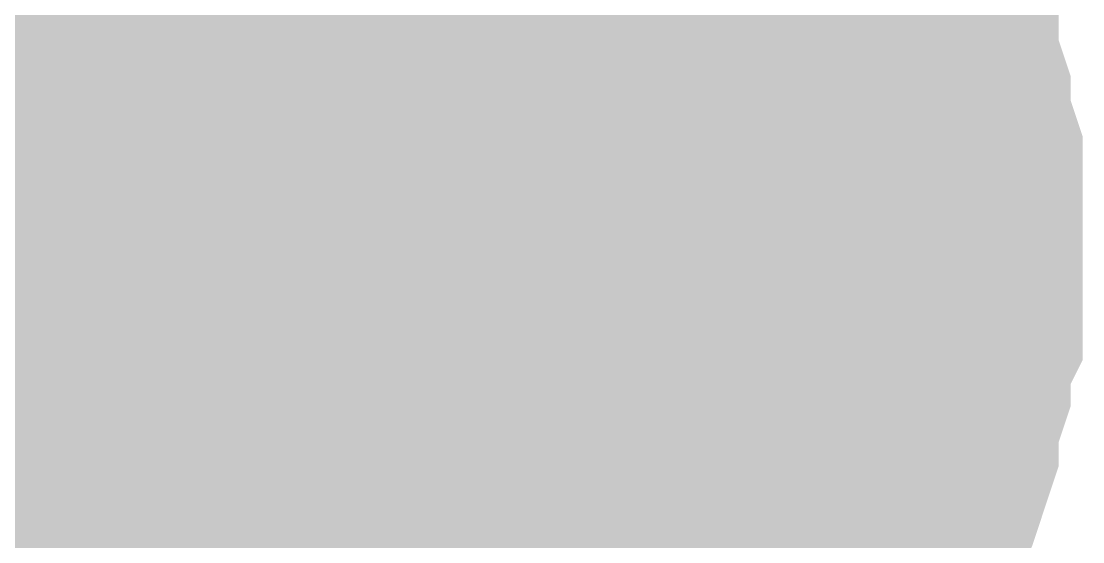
# Model space of a CAD drawing. Header units: inches. Extents: x 0 to 15, y 0 to 9.5.
# Drawn here: x 9.69307 to 9.72521, y 7.99055 to 8.00631 of the extents above; entities that cross this region are included whole.
import ezdxf

# ---------------------------------------------------------------- set-up
doc = ezdxf.new("R2010")
doc.units = ezdxf.units.IN
doc.header["$MEASUREMENT"] = 0
doc.layers.add('Sheet', color=255, linetype='Continuous')

msp = doc.modelspace()

# ---------------------------------------------------------------- linework, layer by layer
at = {"layer": 'Sheet'}
for points in [[(9.699491, 8.399892, 0.0118, 0.0118, 0), (9.699491, 7.999652, 0.0118, 0.0118, 0)], [(9.714908, 8.012504, 0.0118, 0.0118, 0), (9.715275, 8.011769, 0.0118, 0.0118, 0), (9.716009, 8.011035, 0.0118, 0.0118, 0), (9.716376, 8.010301, 0.0118, 0.0118, 0), (9.71711, 8.009199, 0.0118, 0.0118, 0), (9.717477, 8.008465, 0.0118, 0.0118, 0), (9.717845, 8.00773, 0.0118, 0.0118, 0), (9.718212, 8.006629, 0.0118, 0.0118, 0), (9.718579, 8.005894, 0.0118, 0.0118, 0), (9.718579, 8.004793, 0.0118, 0.0118, 0), (9.718946, 8.003691, 0.0118, 0.0118, 0), (9.718946, 8.002957, 0.0118, 0.0118, 0), (9.719313, 8.001855, 0.0118, 0.0118, 0), (9.719313, 8.000754, 0.0118, 0.0118, 0), (9.719313, 7.999652, 0.0118, 0.0118, 0)], [(9.714908, 8.012504, 0.0118, 0.0118, 0), (9.715275, 8.011769, 0.0118, 0.0118, 0), (9.716009, 8.011035, 0.0118, 0.0118, 0), (9.716376, 8.010301, 0.0118, 0.0118, 0), (9.71711, 8.009199, 0.0118, 0.0118, 0), (9.717477, 8.008465, 0.0118, 0.0118, 0), (9.717845, 8.00773, 0.0118, 0.0118, 0), (9.718212, 8.006629, 0.0118, 0.0118, 0), (9.718579, 8.005894, 0.0118, 0.0118, 0), (9.718579, 8.004793, 0.0118, 0.0118, 0), (9.718946, 8.003691, 0.0118, 0.0118, 0), (9.718946, 8.002957, 0.0118, 0.0118, 0), (9.719313, 8.001855, 0.0118, 0.0118, 0), (9.719313, 8.000754, 0.0118, 0.0118, 0), (9.719313, 7.999652, 0.0118, 0.0118, 0)], [(9.714908, 8.012504, 0.0118, 0.0118, 0), (9.715275, 8.011769, 0.0118, 0.0118, 0), (9.716009, 8.011035, 0.0118, 0.0118, 0), (9.716376, 8.010301, 0.0118, 0.0118, 0), (9.71711, 8.009199, 0.0118, 0.0118, 0), (9.717477, 8.008465, 0.0118, 0.0118, 0), (9.717845, 8.00773, 0.0118, 0.0118, 0), (9.718212, 8.006629, 0.0118, 0.0118, 0), (9.718579, 8.005894, 0.0118, 0.0118, 0), (9.718579, 8.004793, 0.0118, 0.0118, 0), (9.718946, 8.003691, 0.0118, 0.0118, 0), (9.718946, 8.002957, 0.0118, 0.0118, 0), (9.719313, 8.001855, 0.0118, 0.0118, 0), (9.719313, 8.000754, 0.0118, 0.0118, 0), (9.719313, 7.999652, 0.0118, 0.0118, 0)], [(9.714908, 8.012504, 0.0118, 0.0118, 0), (9.715275, 8.011769, 0.0118, 0.0118, 0), (9.716009, 8.011035, 0.0118, 0.0118, 0), (9.716376, 8.010301, 0.0118, 0.0118, 0), (9.71711, 8.009199, 0.0118, 0.0118, 0), (9.717477, 8.008465, 0.0118, 0.0118, 0), (9.717845, 8.00773, 0.0118, 0.0118, 0), (9.718212, 8.006629, 0.0118, 0.0118, 0), (9.718579, 8.005894, 0.0118, 0.0118, 0), (9.718579, 8.004793, 0.0118, 0.0118, 0), (9.718946, 8.003691, 0.0118, 0.0118, 0), (9.718946, 8.002957, 0.0118, 0.0118, 0), (9.719313, 8.001855, 0.0118, 0.0118, 0), (9.719313, 8.000754, 0.0118, 0.0118, 0), (9.719313, 7.999652, 0.0118, 0.0118, 0)], [(9.714908, 8.012504, 0.0118, 0.0118, 0), (9.715275, 8.011769, 0.0118, 0.0118, 0), (9.716009, 8.011035, 0.0118, 0.0118, 0), (9.716376, 8.010301, 0.0118, 0.0118, 0), (9.71711, 8.009199, 0.0118, 0.0118, 0), (9.717477, 8.008465, 0.0118, 0.0118, 0), (9.717845, 8.00773, 0.0118, 0.0118, 0), (9.718212, 8.006629, 0.0118, 0.0118, 0), (9.718579, 8.005894, 0.0118, 0.0118, 0), (9.718579, 8.004793, 0.0118, 0.0118, 0), (9.718946, 8.003691, 0.0118, 0.0118, 0), (9.718946, 8.002957, 0.0118, 0.0118, 0), (9.719313, 8.001855, 0.0118, 0.0118, 0), (9.719313, 8.000754, 0.0118, 0.0118, 0), (9.719313, 7.999652, 0.0118, 0.0118, 0)], [(9.714908, 8.012504, 0.0118, 0.0118, 0), (9.715275, 8.011769, 0.0118, 0.0118, 0), (9.716009, 8.011035, 0.0118, 0.0118, 0), (9.716376, 8.010301, 0.0118, 0.0118, 0), (9.71711, 8.009199, 0.0118, 0.0118, 0), (9.717477, 8.008465, 0.0118, 0.0118, 0), (9.717845, 8.00773, 0.0118, 0.0118, 0), (9.718212, 8.006629, 0.0118, 0.0118, 0), (9.718579, 8.005894, 0.0118, 0.0118, 0), (9.718579, 8.004793, 0.0118, 0.0118, 0), (9.718946, 8.003691, 0.0118, 0.0118, 0), (9.718946, 8.002957, 0.0118, 0.0118, 0), (9.719313, 8.001855, 0.0118, 0.0118, 0), (9.719313, 8.000754, 0.0118, 0.0118, 0), (9.719313, 7.999652, 0.0118, 0.0118, 0)], [(9.714908, 8.012504, 0.0118, 0.0118, 0), (9.715275, 8.011769, 0.0118, 0.0118, 0), (9.716009, 8.011035, 0.0118, 0.0118, 0), (9.716376, 8.010301, 0.0118, 0.0118, 0), (9.71711, 8.009199, 0.0118, 0.0118, 0), (9.717477, 8.008465, 0.0118, 0.0118, 0), (9.717845, 8.00773, 0.0118, 0.0118, 0), (9.718212, 8.006629, 0.0118, 0.0118, 0), (9.718579, 8.005894, 0.0118, 0.0118, 0), (9.718579, 8.004793, 0.0118, 0.0118, 0), (9.718946, 8.003691, 0.0118, 0.0118, 0), (9.718946, 8.002957, 0.0118, 0.0118, 0), (9.719313, 8.001855, 0.0118, 0.0118, 0), (9.719313, 8.000754, 0.0118, 0.0118, 0), (9.719313, 7.999652, 0.0118, 0.0118, 0)], [(9.714908, 8.012504, 0.0118, 0.0118, 0), (9.715275, 8.011769, 0.0118, 0.0118, 0), (9.716009, 8.011035, 0.0118, 0.0118, 0), (9.716376, 8.010301, 0.0118, 0.0118, 0), (9.71711, 8.009199, 0.0118, 0.0118, 0), (9.717477, 8.008465, 0.0118, 0.0118, 0), (9.717845, 8.00773, 0.0118, 0.0118, 0), (9.718212, 8.006629, 0.0118, 0.0118, 0), (9.718579, 8.005894, 0.0118, 0.0118, 0), (9.718579, 8.004793, 0.0118, 0.0118, 0), (9.718946, 8.003691, 0.0118, 0.0118, 0), (9.718946, 8.002957, 0.0118, 0.0118, 0), (9.719313, 8.001855, 0.0118, 0.0118, 0), (9.719313, 8.000754, 0.0118, 0.0118, 0), (9.719313, 7.999652, 0.0118, 0.0118, 0)], [(9.717477, 8.008465, 0.0039, 0.0039, 0), (9.717845, 8.00773, 0.0039, 0.0039, 0), (9.718212, 8.006629, 0.0039, 0.0039, 0), (9.718579, 8.005894, 0.0039, 0.0039, 0), (9.718579, 8.004793, 0.0039, 0.0039, 0), (9.718946, 8.003691, 0.0039, 0.0039, 0), (9.718946, 8.002957, 0.0039, 0.0039, 0), (9.719313, 8.001855, 0.0039, 0.0039, 0), (9.719313, 8.000754, 0.0039, 0.0039, 0), (9.719313, 7.999652, 0.0039, 0.0039, 0)], [(9.717477, 8.008465, 0.0039, 0.0039, 0), (9.717845, 8.00773, 0.0039, 0.0039, 0), (9.718212, 8.006629, 0.0039, 0.0039, 0), (9.718579, 8.005894, 0.0039, 0.0039, 0), (9.718579, 8.004793, 0.0039, 0.0039, 0), (9.718946, 8.003691, 0.0039, 0.0039, 0), (9.718946, 8.002957, 0.0039, 0.0039, 0), (9.719313, 8.001855, 0.0039, 0.0039, 0), (9.719313, 8.000754, 0.0039, 0.0039, 0), (9.719313, 7.999652, 0.0039, 0.0039, 0)], [(9.717477, 8.008465, 0.0039, 0.0039, 0), (9.717845, 8.00773, 0.0039, 0.0039, 0), (9.718212, 8.006629, 0.0039, 0.0039, 0), (9.718579, 8.005894, 0.0039, 0.0039, 0), (9.718579, 8.004793, 0.0039, 0.0039, 0), (9.718946, 8.003691, 0.0039, 0.0039, 0), (9.718946, 8.002957, 0.0039, 0.0039, 0), (9.719313, 8.001855, 0.0039, 0.0039, 0), (9.719313, 8.000754, 0.0039, 0.0039, 0), (9.719313, 7.999652, 0.0039, 0.0039, 0)], [(9.717477, 8.008465, 0.0039, 0.0039, 0), (9.717845, 8.00773, 0.0039, 0.0039, 0), (9.718212, 8.006629, 0.0039, 0.0039, 0), (9.718579, 8.005894, 0.0039, 0.0039, 0), (9.718579, 8.004793, 0.0039, 0.0039, 0), (9.718946, 8.003691, 0.0039, 0.0039, 0), (9.718946, 8.002957, 0.0039, 0.0039, 0), (9.719313, 8.001855, 0.0039, 0.0039, 0), (9.719313, 8.000754, 0.0039, 0.0039, 0), (9.719313, 7.999652, 0.0039, 0.0039, 0)], [(9.717477, 8.008465, 0.0039, 0.0039, 0), (9.717845, 8.00773, 0.0039, 0.0039, 0), (9.718212, 8.006629, 0.0039, 0.0039, 0), (9.718579, 8.005894, 0.0039, 0.0039, 0), (9.718579, 8.004793, 0.0039, 0.0039, 0), (9.718946, 8.003691, 0.0039, 0.0039, 0), (9.718946, 8.002957, 0.0039, 0.0039, 0), (9.719313, 8.001855, 0.0039, 0.0039, 0), (9.719313, 8.000754, 0.0039, 0.0039, 0), (9.719313, 7.999652, 0.0039, 0.0039, 0)], [(9.717477, 8.008465, 0.0039, 0.0039, 0), (9.717845, 8.00773, 0.0039, 0.0039, 0), (9.718212, 8.006629, 0.0039, 0.0039, 0), (9.718579, 8.005894, 0.0039, 0.0039, 0), (9.718579, 8.004793, 0.0039, 0.0039, 0), (9.718946, 8.003691, 0.0039, 0.0039, 0), (9.718946, 8.002957, 0.0039, 0.0039, 0), (9.719313, 8.001855, 0.0039, 0.0039, 0), (9.719313, 8.000754, 0.0039, 0.0039, 0), (9.719313, 7.999652, 0.0039, 0.0039, 0)], [(9.717477, 8.008465, 0.0039, 0.0039, 0), (9.717845, 8.00773, 0.0039, 0.0039, 0), (9.718212, 8.006629, 0.0039, 0.0039, 0), (9.718579, 8.005894, 0.0039, 0.0039, 0), (9.718579, 8.004793, 0.0039, 0.0039, 0), (9.718946, 8.003691, 0.0039, 0.0039, 0), (9.718946, 8.002957, 0.0039, 0.0039, 0), (9.719313, 8.001855, 0.0039, 0.0039, 0), (9.719313, 8.000754, 0.0039, 0.0039, 0), (9.719313, 7.999652, 0.0039, 0.0039, 0)], [(9.717477, 8.008465, 0.0039, 0.0039, 0), (9.717845, 8.00773, 0.0039, 0.0039, 0), (9.718212, 8.006629, 0.0039, 0.0039, 0), (9.718579, 8.005894, 0.0039, 0.0039, 0), (9.718579, 8.004793, 0.0039, 0.0039, 0), (9.718946, 8.003691, 0.0039, 0.0039, 0), (9.718946, 8.002957, 0.0039, 0.0039, 0), (9.719313, 8.001855, 0.0039, 0.0039, 0), (9.719313, 8.000754, 0.0039, 0.0039, 0), (9.719313, 7.999652, 0.0039, 0.0039, 0)], [(9.699491, 7.899776, 0.0118, 0.0118, 0), (9.699491, 7.999652, 0.0118, 0.0118, 0)], [(9.699491, 7.899776, 0.0118, 0.0118, 0), (9.699491, 7.999652, 0.0118, 0.0118, 0)], [(9.719313, 7.999652, 0.0118, 0.0118, 0), (9.719313, 7.998551, 0.0118, 0.0118, 0), (9.719313, 7.997449, 0.0118, 0.0118, 0), (9.718946, 7.996715, 0.0118, 0.0118, 0), (9.718946, 7.995613, 0.0118, 0.0118, 0), (9.718579, 7.994511, 0.0118, 0.0118, 0), (9.718579, 7.993777, 0.0118, 0.0118, 0), (9.718212, 7.992675, 0.0118, 0.0118, 0), (9.717845, 7.991941, 0.0118, 0.0118, 0), (9.717477, 7.991207, 0.0118, 0.0118, 0), (9.71711, 7.990105, 0.0118, 0.0118, 0), (9.716376, 7.989371, 0.0118, 0.0118, 0), (9.716009, 7.988636, 0.0118, 0.0118, 0), (9.715275, 7.987902, 0.0118, 0.0118, 0), (9.714908, 7.987168, 0.0118, 0.0118, 0), (9.714174, 7.986433, 0.0118, 0.0118, 0), (9.71344, 7.985699, 0.0118, 0.0118, 0), (9.712706, 7.984964, 0.0118, 0.0118, 0), (9.711971, 7.98423, 0.0118, 0.0118, 0)], [(9.719313, 7.999652, 0.0118, 0.0118, 0), (9.719313, 7.998551, 0.0118, 0.0118, 0), (9.719313, 7.997449, 0.0118, 0.0118, 0), (9.718946, 7.996715, 0.0118, 0.0118, 0), (9.718946, 7.995613, 0.0118, 0.0118, 0), (9.718579, 7.994511, 0.0118, 0.0118, 0), (9.718579, 7.993777, 0.0118, 0.0118, 0), (9.718212, 7.992675, 0.0118, 0.0118, 0), (9.717845, 7.991941, 0.0118, 0.0118, 0), (9.717477, 7.991207, 0.0118, 0.0118, 0), (9.71711, 7.990105, 0.0118, 0.0118, 0), (9.716376, 7.989371, 0.0118, 0.0118, 0), (9.716009, 7.988636, 0.0118, 0.0118, 0), (9.715275, 7.987902, 0.0118, 0.0118, 0), (9.714908, 7.987168, 0.0118, 0.0118, 0), (9.714174, 7.986433, 0.0118, 0.0118, 0), (9.71344, 7.985699, 0.0118, 0.0118, 0), (9.712706, 7.984964, 0.0118, 0.0118, 0), (9.711971, 7.98423, 0.0118, 0.0118, 0)], [(9.719313, 7.999652, 0.0118, 0.0118, 0), (9.719313, 7.998551, 0.0118, 0.0118, 0), (9.719313, 7.997449, 0.0118, 0.0118, 0), (9.718946, 7.996715, 0.0118, 0.0118, 0), (9.718946, 7.995613, 0.0118, 0.0118, 0), (9.718579, 7.994511, 0.0118, 0.0118, 0), (9.718579, 7.993777, 0.0118, 0.0118, 0), (9.718212, 7.992675, 0.0118, 0.0118, 0), (9.717845, 7.991941, 0.0118, 0.0118, 0), (9.717477, 7.991207, 0.0118, 0.0118, 0), (9.71711, 7.990105, 0.0118, 0.0118, 0), (9.716376, 7.989371, 0.0118, 0.0118, 0), (9.716009, 7.988636, 0.0118, 0.0118, 0), (9.715275, 7.987902, 0.0118, 0.0118, 0), (9.714908, 7.987168, 0.0118, 0.0118, 0), (9.714174, 7.986433, 0.0118, 0.0118, 0), (9.71344, 7.985699, 0.0118, 0.0118, 0), (9.712706, 7.984964, 0.0118, 0.0118, 0), (9.711971, 7.98423, 0.0118, 0.0118, 0)], [(9.719313, 7.999652, 0.0118, 0.0118, 0), (9.719313, 7.998551, 0.0118, 0.0118, 0), (9.719313, 7.997449, 0.0118, 0.0118, 0), (9.718946, 7.996715, 0.0118, 0.0118, 0), (9.718946, 7.995613, 0.0118, 0.0118, 0), (9.718579, 7.994511, 0.0118, 0.0118, 0), (9.718579, 7.993777, 0.0118, 0.0118, 0), (9.718212, 7.992675, 0.0118, 0.0118, 0), (9.717845, 7.991941, 0.0118, 0.0118, 0), (9.717477, 7.991207, 0.0118, 0.0118, 0), (9.71711, 7.990105, 0.0118, 0.0118, 0), (9.716376, 7.989371, 0.0118, 0.0118, 0), (9.716009, 7.988636, 0.0118, 0.0118, 0), (9.715275, 7.987902, 0.0118, 0.0118, 0), (9.714908, 7.987168, 0.0118, 0.0118, 0), (9.714174, 7.986433, 0.0118, 0.0118, 0), (9.71344, 7.985699, 0.0118, 0.0118, 0), (9.712706, 7.984964, 0.0118, 0.0118, 0), (9.711971, 7.98423, 0.0118, 0.0118, 0)], [(9.719313, 7.999652, 0.0118, 0.0118, 0), (9.719313, 7.998551, 0.0118, 0.0118, 0), (9.719313, 7.997449, 0.0118, 0.0118, 0), (9.718946, 7.996715, 0.0118, 0.0118, 0), (9.718946, 7.995613, 0.0118, 0.0118, 0), (9.718579, 7.994511, 0.0118, 0.0118, 0), (9.718579, 7.993777, 0.0118, 0.0118, 0), (9.718212, 7.992675, 0.0118, 0.0118, 0), (9.717845, 7.991941, 0.0118, 0.0118, 0), (9.717477, 7.991207, 0.0118, 0.0118, 0), (9.71711, 7.990105, 0.0118, 0.0118, 0), (9.716376, 7.989371, 0.0118, 0.0118, 0), (9.716009, 7.988636, 0.0118, 0.0118, 0), (9.715275, 7.987902, 0.0118, 0.0118, 0), (9.714908, 7.987168, 0.0118, 0.0118, 0), (9.714174, 7.986433, 0.0118, 0.0118, 0), (9.71344, 7.985699, 0.0118, 0.0118, 0), (9.712706, 7.984964, 0.0118, 0.0118, 0), (9.711971, 7.98423, 0.0118, 0.0118, 0)], [(9.719313, 7.999652, 0.0118, 0.0118, 0), (9.719313, 7.998551, 0.0118, 0.0118, 0), (9.719313, 7.997449, 0.0118, 0.0118, 0), (9.718946, 7.996715, 0.0118, 0.0118, 0), (9.718946, 7.995613, 0.0118, 0.0118, 0), (9.718579, 7.994511, 0.0118, 0.0118, 0), (9.718579, 7.993777, 0.0118, 0.0118, 0), (9.718212, 7.992675, 0.0118, 0.0118, 0), (9.717845, 7.991941, 0.0118, 0.0118, 0), (9.717477, 7.991207, 0.0118, 0.0118, 0), (9.71711, 7.990105, 0.0118, 0.0118, 0), (9.716376, 7.989371, 0.0118, 0.0118, 0), (9.716009, 7.988636, 0.0118, 0.0118, 0), (9.715275, 7.987902, 0.0118, 0.0118, 0), (9.714908, 7.987168, 0.0118, 0.0118, 0), (9.714174, 7.986433, 0.0118, 0.0118, 0), (9.71344, 7.985699, 0.0118, 0.0118, 0), (9.712706, 7.984964, 0.0118, 0.0118, 0), (9.711971, 7.98423, 0.0118, 0.0118, 0)], [(9.719313, 7.999652, 0.0118, 0.0118, 0), (9.719313, 7.998551, 0.0118, 0.0118, 0), (9.719313, 7.997449, 0.0118, 0.0118, 0), (9.718946, 7.996715, 0.0118, 0.0118, 0), (9.718946, 7.995613, 0.0118, 0.0118, 0), (9.718579, 7.994511, 0.0118, 0.0118, 0), (9.718579, 7.993777, 0.0118, 0.0118, 0), (9.718212, 7.992675, 0.0118, 0.0118, 0), (9.717845, 7.991941, 0.0118, 0.0118, 0), (9.717477, 7.991207, 0.0118, 0.0118, 0), (9.71711, 7.990105, 0.0118, 0.0118, 0), (9.716376, 7.989371, 0.0118, 0.0118, 0), (9.716009, 7.988636, 0.0118, 0.0118, 0), (9.715275, 7.987902, 0.0118, 0.0118, 0), (9.714908, 7.987168, 0.0118, 0.0118, 0), (9.714174, 7.986433, 0.0118, 0.0118, 0), (9.71344, 7.985699, 0.0118, 0.0118, 0), (9.712706, 7.984964, 0.0118, 0.0118, 0), (9.711971, 7.98423, 0.0118, 0.0118, 0)], [(9.719313, 7.999652, 0.0118, 0.0118, 0), (9.719313, 7.998551, 0.0118, 0.0118, 0), (9.719313, 7.997449, 0.0118, 0.0118, 0), (9.718946, 7.996715, 0.0118, 0.0118, 0), (9.718946, 7.995613, 0.0118, 0.0118, 0), (9.718579, 7.994511, 0.0118, 0.0118, 0), (9.718579, 7.993777, 0.0118, 0.0118, 0), (9.718212, 7.992675, 0.0118, 0.0118, 0), (9.717845, 7.991941, 0.0118, 0.0118, 0), (9.717477, 7.991207, 0.0118, 0.0118, 0), (9.71711, 7.990105, 0.0118, 0.0118, 0), (9.716376, 7.989371, 0.0118, 0.0118, 0), (9.716009, 7.988636, 0.0118, 0.0118, 0), (9.715275, 7.987902, 0.0118, 0.0118, 0), (9.714908, 7.987168, 0.0118, 0.0118, 0), (9.714174, 7.986433, 0.0118, 0.0118, 0), (9.71344, 7.985699, 0.0118, 0.0118, 0), (9.712706, 7.984964, 0.0118, 0.0118, 0), (9.711971, 7.98423, 0.0118, 0.0118, 0)], [(9.719313, 7.999652, 0.0118, 0.0118, 0), (9.719313, 7.999652, 0.0118, 0.0118, 0), (9.719313, 7.999652, 0.0118, 0.0118, 0), (9.719313, 7.999652, 0.0118, 0.0118, 0), (9.719313, 7.999652, 0.0118, 0.0118, 0), (9.719313, 7.999652, 0.0118, 0.0118, 0), (9.719313, 7.999652, 0.0118, 0.0118, 0), (9.719313, 7.999652, 0.0118, 0.0118, 0), (9.719313, 7.999652, 0.0118, 0.0118, 0), (9.719313, 7.999652, 0.0118, 0.0118, 0), (9.719313, 7.999652, 0.0118, 0.0118, 0), (9.719313, 7.999652, 0.0118, 0.0118, 0), (9.719313, 7.999652, 0.0118, 0.0118, 0), (9.719313, 7.999652, 0.0118, 0.0118, 0), (9.719313, 7.999652, 0.0118, 0.0118, 0), (9.719313, 7.999652, 0.0118, 0.0118, 0), (9.719313, 7.999652, 0.0118, 0.0118, 0), (9.719313, 7.999652, 0.0118, 0.0118, 0), (9.719313, 7.999652, 0.0118, 0.0118, 0), (9.719313, 7.999652, 0.0118, 0.0118, 0), (9.719313, 7.999652, 0.0118, 0.0118, 0), (9.719313, 7.999652, 0.0118, 0.0118, 0), (9.719313, 7.999652, 0.0118, 0.0118, 0), (9.719313, 7.999652, 0.0118, 0.0118, 0), (9.719313, 7.999652, 0.0118, 0.0118, 0), (9.719313, 7.999652, 0.0118, 0.0118, 0), (9.719313, 7.999652, 0.0118, 0.0118, 0), (9.719313, 7.999652, 0.0118, 0.0118, 0), (9.719313, 7.999652, 0.0118, 0.0118, 0), (9.719313, 7.999652, 0.0118, 0.0118, 0), (9.719313, 7.999652, 0.0118, 0.0118, 0), (9.719313, 7.999652, 0.0118, 0.0118, 0), (9.719313, 7.999652, 0.0118, 0.0118, 0)], [(9.719313, 7.999652, 0.0118, 0.0118, 0), (9.719313, 7.999652, 0.0118, 0.0118, 0)], [(9.719313, 7.999652, 0.0118, 0.0118, 0), (9.719313, 7.999652, 0.0118, 0.0118, 0), (9.719313, 7.999652, 0.0118, 0.0118, 0), (9.719313, 7.999652, 0.0118, 0.0118, 0), (9.719313, 7.999652, 0.0118, 0.0118, 0), (9.719313, 7.999652, 0.0118, 0.0118, 0), (9.719313, 7.999652, 0.0118, 0.0118, 0), (9.719313, 7.999652, 0.0118, 0.0118, 0), (9.719313, 7.999652, 0.0118, 0.0118, 0), (9.719313, 7.999652, 0.0118, 0.0118, 0), (9.719313, 7.999652, 0.0118, 0.0118, 0), (9.719313, 7.999652, 0.0118, 0.0118, 0), (9.719313, 7.999652, 0.0118, 0.0118, 0), (9.719313, 7.999652, 0.0118, 0.0118, 0), (9.719313, 7.999652, 0.0118, 0.0118, 0), (9.719313, 7.999652, 0.0118, 0.0118, 0), (9.719313, 7.999652, 0.0118, 0.0118, 0), (9.719313, 7.999652, 0.0118, 0.0118, 0), (9.719313, 7.999652, 0.0118, 0.0118, 0), (9.719313, 7.999652, 0.0118, 0.0118, 0), (9.719313, 7.999652, 0.0118, 0.0118, 0), (9.719313, 7.999652, 0.0118, 0.0118, 0), (9.719313, 7.999652, 0.0118, 0.0118, 0), (9.719313, 7.999652, 0.0118, 0.0118, 0), (9.719313, 7.999652, 0.0118, 0.0118, 0), (9.719313, 7.999652, 0.0118, 0.0118, 0), (9.719313, 7.999652, 0.0118, 0.0118, 0), (9.719313, 7.999652, 0.0118, 0.0118, 0), (9.719313, 7.999652, 0.0118, 0.0118, 0), (9.719313, 7.999652, 0.0118, 0.0118, 0), (9.719313, 7.999652, 0.0118, 0.0118, 0), (9.719313, 7.999652, 0.0118, 0.0118, 0), (9.719313, 7.999652, 0.0118, 0.0118, 0)], [(9.719313, 7.999652, 0.0118, 0.0118, 0), (9.719313, 7.999652, 0.0118, 0.0118, 0)], [(9.719313, 7.999652, 0.0118, 0.0118, 0), (9.719313, 7.999652, 0.0118, 0.0118, 0), (9.719313, 7.999652, 0.0118, 0.0118, 0), (9.719313, 7.999652, 0.0118, 0.0118, 0), (9.719313, 7.999652, 0.0118, 0.0118, 0), (9.719313, 7.999652, 0.0118, 0.0118, 0), (9.719313, 7.999652, 0.0118, 0.0118, 0), (9.719313, 7.999652, 0.0118, 0.0118, 0), (9.719313, 7.999652, 0.0118, 0.0118, 0), (9.719313, 7.999652, 0.0118, 0.0118, 0), (9.719313, 7.999652, 0.0118, 0.0118, 0), (9.719313, 7.999652, 0.0118, 0.0118, 0), (9.719313, 7.999652, 0.0118, 0.0118, 0), (9.719313, 7.999652, 0.0118, 0.0118, 0), (9.719313, 7.999652, 0.0118, 0.0118, 0), (9.719313, 7.999652, 0.0118, 0.0118, 0), (9.719313, 7.999652, 0.0118, 0.0118, 0), (9.719313, 7.999652, 0.0118, 0.0118, 0), (9.719313, 7.999652, 0.0118, 0.0118, 0), (9.719313, 7.999652, 0.0118, 0.0118, 0), (9.719313, 7.999652, 0.0118, 0.0118, 0), (9.719313, 7.999652, 0.0118, 0.0118, 0), (9.719313, 7.999652, 0.0118, 0.0118, 0), (9.719313, 7.999652, 0.0118, 0.0118, 0), (9.719313, 7.999652, 0.0118, 0.0118, 0), (9.719313, 7.999652, 0.0118, 0.0118, 0), (9.719313, 7.999652, 0.0118, 0.0118, 0), (9.719313, 7.999652, 0.0118, 0.0118, 0), (9.719313, 7.999652, 0.0118, 0.0118, 0), (9.719313, 7.999652, 0.0118, 0.0118, 0), (9.719313, 7.999652, 0.0118, 0.0118, 0), (9.719313, 7.999652, 0.0118, 0.0118, 0), (9.719313, 7.999652, 0.0118, 0.0118, 0)], [(9.719313, 7.999652, 0.0118, 0.0118, 0), (9.719313, 7.999652, 0.0118, 0.0118, 0)], [(9.719313, 7.999652, 0.0118, 0.0118, 0), (9.719313, 7.999652, 0.0118, 0.0118, 0), (9.719313, 7.999652, 0.0118, 0.0118, 0), (9.719313, 7.999652, 0.0118, 0.0118, 0), (9.719313, 7.999652, 0.0118, 0.0118, 0), (9.719313, 7.999652, 0.0118, 0.0118, 0), (9.719313, 7.999652, 0.0118, 0.0118, 0), (9.719313, 7.999652, 0.0118, 0.0118, 0), (9.719313, 7.999652, 0.0118, 0.0118, 0), (9.719313, 7.999652, 0.0118, 0.0118, 0), (9.719313, 7.999652, 0.0118, 0.0118, 0), (9.719313, 7.999652, 0.0118, 0.0118, 0), (9.719313, 7.999652, 0.0118, 0.0118, 0), (9.719313, 7.999652, 0.0118, 0.0118, 0), (9.719313, 7.999652, 0.0118, 0.0118, 0), (9.719313, 7.999652, 0.0118, 0.0118, 0), (9.719313, 7.999652, 0.0118, 0.0118, 0), (9.719313, 7.999652, 0.0118, 0.0118, 0), (9.719313, 7.999652, 0.0118, 0.0118, 0), (9.719313, 7.999652, 0.0118, 0.0118, 0), (9.719313, 7.999652, 0.0118, 0.0118, 0), (9.719313, 7.999652, 0.0118, 0.0118, 0), (9.719313, 7.999652, 0.0118, 0.0118, 0), (9.719313, 7.999652, 0.0118, 0.0118, 0), (9.719313, 7.999652, 0.0118, 0.0118, 0), (9.719313, 7.999652, 0.0118, 0.0118, 0), (9.719313, 7.999652, 0.0118, 0.0118, 0), (9.719313, 7.999652, 0.0118, 0.0118, 0), (9.719313, 7.999652, 0.0118, 0.0118, 0), (9.719313, 7.999652, 0.0118, 0.0118, 0), (9.719313, 7.999652, 0.0118, 0.0118, 0), (9.719313, 7.999652, 0.0118, 0.0118, 0), (9.719313, 7.999652, 0.0118, 0.0118, 0)], [(9.719313, 7.999652, 0.0118, 0.0118, 0), (9.719313, 7.999652, 0.0118, 0.0118, 0)], [(9.719313, 7.999652, 0.0118, 0.0118, 0), (9.719313, 7.999652, 0.0118, 0.0118, 0), (9.719313, 7.999652, 0.0118, 0.0118, 0), (9.719313, 7.999652, 0.0118, 0.0118, 0), (9.719313, 7.999652, 0.0118, 0.0118, 0), (9.719313, 7.999652, 0.0118, 0.0118, 0), (9.719313, 7.999652, 0.0118, 0.0118, 0), (9.719313, 7.999652, 0.0118, 0.0118, 0), (9.719313, 7.999652, 0.0118, 0.0118, 0), (9.719313, 7.999652, 0.0118, 0.0118, 0), (9.719313, 7.999652, 0.0118, 0.0118, 0), (9.719313, 7.999652, 0.0118, 0.0118, 0), (9.719313, 7.999652, 0.0118, 0.0118, 0), (9.719313, 7.999652, 0.0118, 0.0118, 0), (9.719313, 7.999652, 0.0118, 0.0118, 0), (9.719313, 7.999652, 0.0118, 0.0118, 0), (9.719313, 7.999652, 0.0118, 0.0118, 0), (9.719313, 7.999652, 0.0118, 0.0118, 0), (9.719313, 7.999652, 0.0118, 0.0118, 0), (9.719313, 7.999652, 0.0118, 0.0118, 0), (9.719313, 7.999652, 0.0118, 0.0118, 0), (9.719313, 7.999652, 0.0118, 0.0118, 0), (9.719313, 7.999652, 0.0118, 0.0118, 0), (9.719313, 7.999652, 0.0118, 0.0118, 0), (9.719313, 7.999652, 0.0118, 0.0118, 0), (9.719313, 7.999652, 0.0118, 0.0118, 0), (9.719313, 7.999652, 0.0118, 0.0118, 0), (9.719313, 7.999652, 0.0118, 0.0118, 0), (9.719313, 7.999652, 0.0118, 0.0118, 0), (9.719313, 7.999652, 0.0118, 0.0118, 0), (9.719313, 7.999652, 0.0118, 0.0118, 0), (9.719313, 7.999652, 0.0118, 0.0118, 0), (9.719313, 7.999652, 0.0118, 0.0118, 0)], [(9.719313, 7.999652, 0.0118, 0.0118, 0), (9.719313, 7.999652, 0.0118, 0.0118, 0)], [(9.719313, 7.999652, 0.0118, 0.0118, 0), (9.719313, 7.999652, 0.0118, 0.0118, 0), (9.719313, 7.999652, 0.0118, 0.0118, 0), (9.719313, 7.999652, 0.0118, 0.0118, 0), (9.719313, 7.999652, 0.0118, 0.0118, 0), (9.719313, 7.999652, 0.0118, 0.0118, 0), (9.719313, 7.999652, 0.0118, 0.0118, 0), (9.719313, 7.999652, 0.0118, 0.0118, 0), (9.719313, 7.999652, 0.0118, 0.0118, 0), (9.719313, 7.999652, 0.0118, 0.0118, 0), (9.719313, 7.999652, 0.0118, 0.0118, 0), (9.719313, 7.999652, 0.0118, 0.0118, 0), (9.719313, 7.999652, 0.0118, 0.0118, 0), (9.719313, 7.999652, 0.0118, 0.0118, 0), (9.719313, 7.999652, 0.0118, 0.0118, 0), (9.719313, 7.999652, 0.0118, 0.0118, 0), (9.719313, 7.999652, 0.0118, 0.0118, 0), (9.719313, 7.999652, 0.0118, 0.0118, 0), (9.719313, 7.999652, 0.0118, 0.0118, 0), (9.719313, 7.999652, 0.0118, 0.0118, 0), (9.719313, 7.999652, 0.0118, 0.0118, 0), (9.719313, 7.999652, 0.0118, 0.0118, 0), (9.719313, 7.999652, 0.0118, 0.0118, 0), (9.719313, 7.999652, 0.0118, 0.0118, 0), (9.719313, 7.999652, 0.0118, 0.0118, 0), (9.719313, 7.999652, 0.0118, 0.0118, 0), (9.719313, 7.999652, 0.0118, 0.0118, 0), (9.719313, 7.999652, 0.0118, 0.0118, 0), (9.719313, 7.999652, 0.0118, 0.0118, 0), (9.719313, 7.999652, 0.0118, 0.0118, 0), (9.719313, 7.999652, 0.0118, 0.0118, 0), (9.719313, 7.999652, 0.0118, 0.0118, 0), (9.719313, 7.999652, 0.0118, 0.0118, 0)], [(9.719313, 7.999652, 0.0118, 0.0118, 0), (9.719313, 7.999652, 0.0118, 0.0118, 0)], [(9.719313, 7.999652, 0.0118, 0.0118, 0), (9.719313, 7.999652, 0.0118, 0.0118, 0), (9.719313, 7.999652, 0.0118, 0.0118, 0), (9.719313, 7.999652, 0.0118, 0.0118, 0), (9.719313, 7.999652, 0.0118, 0.0118, 0), (9.719313, 7.999652, 0.0118, 0.0118, 0), (9.719313, 7.999652, 0.0118, 0.0118, 0), (9.719313, 7.999652, 0.0118, 0.0118, 0), (9.719313, 7.999652, 0.0118, 0.0118, 0), (9.719313, 7.999652, 0.0118, 0.0118, 0), (9.719313, 7.999652, 0.0118, 0.0118, 0), (9.719313, 7.999652, 0.0118, 0.0118, 0), (9.719313, 7.999652, 0.0118, 0.0118, 0), (9.719313, 7.999652, 0.0118, 0.0118, 0), (9.719313, 7.999652, 0.0118, 0.0118, 0), (9.719313, 7.999652, 0.0118, 0.0118, 0), (9.719313, 7.999652, 0.0118, 0.0118, 0), (9.719313, 7.999652, 0.0118, 0.0118, 0), (9.719313, 7.999652, 0.0118, 0.0118, 0), (9.719313, 7.999652, 0.0118, 0.0118, 0), (9.719313, 7.999652, 0.0118, 0.0118, 0), (9.719313, 7.999652, 0.0118, 0.0118, 0), (9.719313, 7.999652, 0.0118, 0.0118, 0), (9.719313, 7.999652, 0.0118, 0.0118, 0), (9.719313, 7.999652, 0.0118, 0.0118, 0), (9.719313, 7.999652, 0.0118, 0.0118, 0), (9.719313, 7.999652, 0.0118, 0.0118, 0), (9.719313, 7.999652, 0.0118, 0.0118, 0), (9.719313, 7.999652, 0.0118, 0.0118, 0), (9.719313, 7.999652, 0.0118, 0.0118, 0), (9.719313, 7.999652, 0.0118, 0.0118, 0), (9.719313, 7.999652, 0.0118, 0.0118, 0), (9.719313, 7.999652, 0.0118, 0.0118, 0)], [(9.719313, 7.999652, 0.0118, 0.0118, 0), (9.719313, 7.999652, 0.0118, 0.0118, 0)], [(9.719313, 7.999652, 0.0118, 0.0118, 0), (9.719313, 7.999652, 0.0118, 0.0118, 0), (9.719313, 7.999652, 0.0118, 0.0118, 0), (9.719313, 7.999652, 0.0118, 0.0118, 0), (9.719313, 7.999652, 0.0118, 0.0118, 0), (9.719313, 7.999652, 0.0118, 0.0118, 0), (9.719313, 7.999652, 0.0118, 0.0118, 0), (9.719313, 7.999652, 0.0118, 0.0118, 0), (9.719313, 7.999652, 0.0118, 0.0118, 0), (9.719313, 7.999652, 0.0118, 0.0118, 0), (9.719313, 7.999652, 0.0118, 0.0118, 0), (9.719313, 7.999652, 0.0118, 0.0118, 0), (9.719313, 7.999652, 0.0118, 0.0118, 0), (9.719313, 7.999652, 0.0118, 0.0118, 0), (9.719313, 7.999652, 0.0118, 0.0118, 0), (9.719313, 7.999652, 0.0118, 0.0118, 0), (9.719313, 7.999652, 0.0118, 0.0118, 0), (9.719313, 7.999652, 0.0118, 0.0118, 0), (9.719313, 7.999652, 0.0118, 0.0118, 0), (9.719313, 7.999652, 0.0118, 0.0118, 0), (9.719313, 7.999652, 0.0118, 0.0118, 0), (9.719313, 7.999652, 0.0118, 0.0118, 0), (9.719313, 7.999652, 0.0118, 0.0118, 0), (9.719313, 7.999652, 0.0118, 0.0118, 0), (9.719313, 7.999652, 0.0118, 0.0118, 0), (9.719313, 7.999652, 0.0118, 0.0118, 0), (9.719313, 7.999652, 0.0118, 0.0118, 0), (9.719313, 7.999652, 0.0118, 0.0118, 0), (9.719313, 7.999652, 0.0118, 0.0118, 0), (9.719313, 7.999652, 0.0118, 0.0118, 0), (9.719313, 7.999652, 0.0118, 0.0118, 0), (9.719313, 7.999652, 0.0118, 0.0118, 0), (9.719313, 7.999652, 0.0118, 0.0118, 0)], [(9.719313, 7.999652, 0.0118, 0.0118, 0), (9.719313, 7.999652, 0.0118, 0.0118, 0)], [(9.719313, 7.999652, 0.0039, 0.0039, 0), (9.719313, 7.998551, 0.0039, 0.0039, 0), (9.719313, 7.997449, 0.0039, 0.0039, 0), (9.718946, 7.996715, 0.0039, 0.0039, 0), (9.718946, 7.995613, 0.0039, 0.0039, 0), (9.718579, 7.994511, 0.0039, 0.0039, 0), (9.718579, 7.993777, 0.0039, 0.0039, 0), (9.718212, 7.992675, 0.0039, 0.0039, 0), (9.717845, 7.991941, 0.0039, 0.0039, 0), (9.717477, 7.991207, 0.0039, 0.0039, 0), (9.71711, 7.990105, 0.0039, 0.0039, 0), (9.716376, 7.989371, 0.0039, 0.0039, 0), (9.716009, 7.988636, 0.0039, 0.0039, 0), (9.715275, 7.987902, 0.0039, 0.0039, 0)], [(9.719313, 7.999652, 0.0039, 0.0039, 0), (9.719313, 7.998551, 0.0039, 0.0039, 0), (9.719313, 7.997449, 0.0039, 0.0039, 0), (9.718946, 7.996715, 0.0039, 0.0039, 0), (9.718946, 7.995613, 0.0039, 0.0039, 0), (9.718579, 7.994511, 0.0039, 0.0039, 0), (9.718579, 7.993777, 0.0039, 0.0039, 0), (9.718212, 7.992675, 0.0039, 0.0039, 0), (9.717845, 7.991941, 0.0039, 0.0039, 0), (9.717477, 7.991207, 0.0039, 0.0039, 0), (9.71711, 7.990105, 0.0039, 0.0039, 0), (9.716376, 7.989371, 0.0039, 0.0039, 0), (9.716009, 7.988636, 0.0039, 0.0039, 0), (9.715275, 7.987902, 0.0039, 0.0039, 0)], [(9.719313, 7.999652, 0.0039, 0.0039, 0), (9.719313, 7.998551, 0.0039, 0.0039, 0), (9.719313, 7.997449, 0.0039, 0.0039, 0), (9.718946, 7.996715, 0.0039, 0.0039, 0), (9.718946, 7.995613, 0.0039, 0.0039, 0), (9.718579, 7.994511, 0.0039, 0.0039, 0), (9.718579, 7.993777, 0.0039, 0.0039, 0), (9.718212, 7.992675, 0.0039, 0.0039, 0), (9.717845, 7.991941, 0.0039, 0.0039, 0), (9.717477, 7.991207, 0.0039, 0.0039, 0), (9.71711, 7.990105, 0.0039, 0.0039, 0), (9.716376, 7.989371, 0.0039, 0.0039, 0), (9.716009, 7.988636, 0.0039, 0.0039, 0), (9.715275, 7.987902, 0.0039, 0.0039, 0)], [(9.719313, 7.999652, 0.0039, 0.0039, 0), (9.719313, 7.998551, 0.0039, 0.0039, 0), (9.719313, 7.997449, 0.0039, 0.0039, 0), (9.718946, 7.996715, 0.0039, 0.0039, 0), (9.718946, 7.995613, 0.0039, 0.0039, 0), (9.718579, 7.994511, 0.0039, 0.0039, 0), (9.718579, 7.993777, 0.0039, 0.0039, 0), (9.718212, 7.992675, 0.0039, 0.0039, 0), (9.717845, 7.991941, 0.0039, 0.0039, 0), (9.717477, 7.991207, 0.0039, 0.0039, 0), (9.71711, 7.990105, 0.0039, 0.0039, 0), (9.716376, 7.989371, 0.0039, 0.0039, 0), (9.716009, 7.988636, 0.0039, 0.0039, 0), (9.715275, 7.987902, 0.0039, 0.0039, 0)], [(9.719313, 7.999652, 0.0039, 0.0039, 0), (9.719313, 7.998551, 0.0039, 0.0039, 0), (9.719313, 7.997449, 0.0039, 0.0039, 0), (9.718946, 7.996715, 0.0039, 0.0039, 0), (9.718946, 7.995613, 0.0039, 0.0039, 0), (9.718579, 7.994511, 0.0039, 0.0039, 0), (9.718579, 7.993777, 0.0039, 0.0039, 0), (9.718212, 7.992675, 0.0039, 0.0039, 0), (9.717845, 7.991941, 0.0039, 0.0039, 0), (9.717477, 7.991207, 0.0039, 0.0039, 0), (9.71711, 7.990105, 0.0039, 0.0039, 0), (9.716376, 7.989371, 0.0039, 0.0039, 0), (9.716009, 7.988636, 0.0039, 0.0039, 0), (9.715275, 7.987902, 0.0039, 0.0039, 0)], [(9.719313, 7.999652, 0.0039, 0.0039, 0), (9.719313, 7.998551, 0.0039, 0.0039, 0), (9.719313, 7.997449, 0.0039, 0.0039, 0), (9.718946, 7.996715, 0.0039, 0.0039, 0), (9.718946, 7.995613, 0.0039, 0.0039, 0), (9.718579, 7.994511, 0.0039, 0.0039, 0), (9.718579, 7.993777, 0.0039, 0.0039, 0), (9.718212, 7.992675, 0.0039, 0.0039, 0), (9.717845, 7.991941, 0.0039, 0.0039, 0), (9.717477, 7.991207, 0.0039, 0.0039, 0), (9.71711, 7.990105, 0.0039, 0.0039, 0), (9.716376, 7.989371, 0.0039, 0.0039, 0), (9.716009, 7.988636, 0.0039, 0.0039, 0), (9.715275, 7.987902, 0.0039, 0.0039, 0)], [(9.719313, 7.999652, 0.0039, 0.0039, 0), (9.719313, 7.998551, 0.0039, 0.0039, 0), (9.719313, 7.997449, 0.0039, 0.0039, 0), (9.718946, 7.996715, 0.0039, 0.0039, 0), (9.718946, 7.995613, 0.0039, 0.0039, 0), (9.718579, 7.994511, 0.0039, 0.0039, 0), (9.718579, 7.993777, 0.0039, 0.0039, 0), (9.718212, 7.992675, 0.0039, 0.0039, 0), (9.717845, 7.991941, 0.0039, 0.0039, 0), (9.717477, 7.991207, 0.0039, 0.0039, 0), (9.71711, 7.990105, 0.0039, 0.0039, 0), (9.716376, 7.989371, 0.0039, 0.0039, 0), (9.716009, 7.988636, 0.0039, 0.0039, 0), (9.715275, 7.987902, 0.0039, 0.0039, 0)], [(9.719313, 7.999652, 0.0039, 0.0039, 0), (9.719313, 7.998551, 0.0039, 0.0039, 0), (9.719313, 7.997449, 0.0039, 0.0039, 0), (9.718946, 7.996715, 0.0039, 0.0039, 0), (9.718946, 7.995613, 0.0039, 0.0039, 0), (9.718579, 7.994511, 0.0039, 0.0039, 0), (9.718579, 7.993777, 0.0039, 0.0039, 0), (9.718212, 7.992675, 0.0039, 0.0039, 0), (9.717845, 7.991941, 0.0039, 0.0039, 0), (9.717477, 7.991207, 0.0039, 0.0039, 0), (9.71711, 7.990105, 0.0039, 0.0039, 0), (9.716376, 7.989371, 0.0039, 0.0039, 0), (9.716009, 7.988636, 0.0039, 0.0039, 0), (9.715275, 7.987902, 0.0039, 0.0039, 0)], [(9.719313, 7.999652, 0.0039, 0.0039, 0), (9.719313, 7.999652, 0.0039, 0.0039, 0), (9.719313, 7.999652, 0.0039, 0.0039, 0), (9.719313, 7.999652, 0.0039, 0.0039, 0), (9.719313, 7.999652, 0.0039, 0.0039, 0), (9.719313, 7.999652, 0.0039, 0.0039, 0), (9.719313, 7.999652, 0.0039, 0.0039, 0), (9.719313, 7.999652, 0.0039, 0.0039, 0), (9.719313, 7.999652, 0.0039, 0.0039, 0), (9.719313, 7.999652, 0.0039, 0.0039, 0), (9.719313, 7.999652, 0.0039, 0.0039, 0), (9.719313, 7.999652, 0.0039, 0.0039, 0), (9.719313, 7.999652, 0.0039, 0.0039, 0), (9.719313, 7.999652, 0.0039, 0.0039, 0), (9.719313, 7.999652, 0.0039, 0.0039, 0), (9.719313, 7.999652, 0.0039, 0.0039, 0), (9.719313, 7.999652, 0.0039, 0.0039, 0), (9.719313, 7.999652, 0.0039, 0.0039, 0), (9.719313, 7.999652, 0.0039, 0.0039, 0), (9.719313, 7.999652, 0.0039, 0.0039, 0), (9.719313, 7.999652, 0.0039, 0.0039, 0), (9.719313, 7.999652, 0.0039, 0.0039, 0), (9.719313, 7.999652, 0.0039, 0.0039, 0), (9.719313, 7.999652, 0.0039, 0.0039, 0), (9.719313, 7.999652, 0.0039, 0.0039, 0), (9.719313, 7.999652, 0.0039, 0.0039, 0), (9.719313, 7.999652, 0.0039, 0.0039, 0), (9.719313, 7.999652, 0.0039, 0.0039, 0), (9.719313, 7.999652, 0.0039, 0.0039, 0), (9.719313, 7.999652, 0.0039, 0.0039, 0), (9.719313, 7.999652, 0.0039, 0.0039, 0), (9.719313, 7.999652, 0.0039, 0.0039, 0), (9.719313, 7.999652, 0.0039, 0.0039, 0)], [(9.719313, 7.999652, 0.0039, 0.0039, 0), (9.719313, 7.999652, 0.0039, 0.0039, 0)], [(9.719313, 7.999652, 0.0039, 0.0039, 0), (9.719313, 7.999652, 0.0039, 0.0039, 0), (9.719313, 7.999652, 0.0039, 0.0039, 0), (9.719313, 7.999652, 0.0039, 0.0039, 0), (9.719313, 7.999652, 0.0039, 0.0039, 0), (9.719313, 7.999652, 0.0039, 0.0039, 0), (9.719313, 7.999652, 0.0039, 0.0039, 0), (9.719313, 7.999652, 0.0039, 0.0039, 0), (9.719313, 7.999652, 0.0039, 0.0039, 0), (9.719313, 7.999652, 0.0039, 0.0039, 0), (9.719313, 7.999652, 0.0039, 0.0039, 0), (9.719313, 7.999652, 0.0039, 0.0039, 0), (9.719313, 7.999652, 0.0039, 0.0039, 0), (9.719313, 7.999652, 0.0039, 0.0039, 0), (9.719313, 7.999652, 0.0039, 0.0039, 0), (9.719313, 7.999652, 0.0039, 0.0039, 0), (9.719313, 7.999652, 0.0039, 0.0039, 0), (9.719313, 7.999652, 0.0039, 0.0039, 0), (9.719313, 7.999652, 0.0039, 0.0039, 0), (9.719313, 7.999652, 0.0039, 0.0039, 0), (9.719313, 7.999652, 0.0039, 0.0039, 0), (9.719313, 7.999652, 0.0039, 0.0039, 0), (9.719313, 7.999652, 0.0039, 0.0039, 0), (9.719313, 7.999652, 0.0039, 0.0039, 0), (9.719313, 7.999652, 0.0039, 0.0039, 0), (9.719313, 7.999652, 0.0039, 0.0039, 0), (9.719313, 7.999652, 0.0039, 0.0039, 0), (9.719313, 7.999652, 0.0039, 0.0039, 0), (9.719313, 7.999652, 0.0039, 0.0039, 0), (9.719313, 7.999652, 0.0039, 0.0039, 0), (9.719313, 7.999652, 0.0039, 0.0039, 0), (9.719313, 7.999652, 0.0039, 0.0039, 0), (9.719313, 7.999652, 0.0039, 0.0039, 0)], [(9.719313, 7.999652, 0.0039, 0.0039, 0), (9.719313, 7.999652, 0.0039, 0.0039, 0)], [(9.719313, 7.999652, 0.0039, 0.0039, 0), (9.719313, 7.999652, 0.0039, 0.0039, 0), (9.719313, 7.999652, 0.0039, 0.0039, 0), (9.719313, 7.999652, 0.0039, 0.0039, 0), (9.719313, 7.999652, 0.0039, 0.0039, 0), (9.719313, 7.999652, 0.0039, 0.0039, 0), (9.719313, 7.999652, 0.0039, 0.0039, 0), (9.719313, 7.999652, 0.0039, 0.0039, 0), (9.719313, 7.999652, 0.0039, 0.0039, 0), (9.719313, 7.999652, 0.0039, 0.0039, 0), (9.719313, 7.999652, 0.0039, 0.0039, 0), (9.719313, 7.999652, 0.0039, 0.0039, 0), (9.719313, 7.999652, 0.0039, 0.0039, 0), (9.719313, 7.999652, 0.0039, 0.0039, 0), (9.719313, 7.999652, 0.0039, 0.0039, 0), (9.719313, 7.999652, 0.0039, 0.0039, 0), (9.719313, 7.999652, 0.0039, 0.0039, 0), (9.719313, 7.999652, 0.0039, 0.0039, 0), (9.719313, 7.999652, 0.0039, 0.0039, 0), (9.719313, 7.999652, 0.0039, 0.0039, 0), (9.719313, 7.999652, 0.0039, 0.0039, 0), (9.719313, 7.999652, 0.0039, 0.0039, 0), (9.719313, 7.999652, 0.0039, 0.0039, 0), (9.719313, 7.999652, 0.0039, 0.0039, 0), (9.719313, 7.999652, 0.0039, 0.0039, 0), (9.719313, 7.999652, 0.0039, 0.0039, 0), (9.719313, 7.999652, 0.0039, 0.0039, 0), (9.719313, 7.999652, 0.0039, 0.0039, 0), (9.719313, 7.999652, 0.0039, 0.0039, 0), (9.719313, 7.999652, 0.0039, 0.0039, 0), (9.719313, 7.999652, 0.0039, 0.0039, 0), (9.719313, 7.999652, 0.0039, 0.0039, 0), (9.719313, 7.999652, 0.0039, 0.0039, 0)], [(9.719313, 7.999652, 0.0039, 0.0039, 0), (9.719313, 7.999652, 0.0039, 0.0039, 0)], [(9.719313, 7.999652, 0.0039, 0.0039, 0), (9.719313, 7.999652, 0.0039, 0.0039, 0), (9.719313, 7.999652, 0.0039, 0.0039, 0), (9.719313, 7.999652, 0.0039, 0.0039, 0), (9.719313, 7.999652, 0.0039, 0.0039, 0), (9.719313, 7.999652, 0.0039, 0.0039, 0), (9.719313, 7.999652, 0.0039, 0.0039, 0), (9.719313, 7.999652, 0.0039, 0.0039, 0), (9.719313, 7.999652, 0.0039, 0.0039, 0), (9.719313, 7.999652, 0.0039, 0.0039, 0), (9.719313, 7.999652, 0.0039, 0.0039, 0), (9.719313, 7.999652, 0.0039, 0.0039, 0), (9.719313, 7.999652, 0.0039, 0.0039, 0), (9.719313, 7.999652, 0.0039, 0.0039, 0), (9.719313, 7.999652, 0.0039, 0.0039, 0), (9.719313, 7.999652, 0.0039, 0.0039, 0), (9.719313, 7.999652, 0.0039, 0.0039, 0), (9.719313, 7.999652, 0.0039, 0.0039, 0), (9.719313, 7.999652, 0.0039, 0.0039, 0), (9.719313, 7.999652, 0.0039, 0.0039, 0), (9.719313, 7.999652, 0.0039, 0.0039, 0), (9.719313, 7.999652, 0.0039, 0.0039, 0), (9.719313, 7.999652, 0.0039, 0.0039, 0), (9.719313, 7.999652, 0.0039, 0.0039, 0), (9.719313, 7.999652, 0.0039, 0.0039, 0), (9.719313, 7.999652, 0.0039, 0.0039, 0), (9.719313, 7.999652, 0.0039, 0.0039, 0), (9.719313, 7.999652, 0.0039, 0.0039, 0), (9.719313, 7.999652, 0.0039, 0.0039, 0), (9.719313, 7.999652, 0.0039, 0.0039, 0), (9.719313, 7.999652, 0.0039, 0.0039, 0), (9.719313, 7.999652, 0.0039, 0.0039, 0), (9.719313, 7.999652, 0.0039, 0.0039, 0)], [(9.719313, 7.999652, 0.0039, 0.0039, 0), (9.719313, 7.999652, 0.0039, 0.0039, 0)], [(9.719313, 7.999652, 0.0039, 0.0039, 0), (9.719313, 7.999652, 0.0039, 0.0039, 0), (9.719313, 7.999652, 0.0039, 0.0039, 0), (9.719313, 7.999652, 0.0039, 0.0039, 0), (9.719313, 7.999652, 0.0039, 0.0039, 0), (9.719313, 7.999652, 0.0039, 0.0039, 0), (9.719313, 7.999652, 0.0039, 0.0039, 0), (9.719313, 7.999652, 0.0039, 0.0039, 0), (9.719313, 7.999652, 0.0039, 0.0039, 0), (9.719313, 7.999652, 0.0039, 0.0039, 0), (9.719313, 7.999652, 0.0039, 0.0039, 0), (9.719313, 7.999652, 0.0039, 0.0039, 0), (9.719313, 7.999652, 0.0039, 0.0039, 0), (9.719313, 7.999652, 0.0039, 0.0039, 0), (9.719313, 7.999652, 0.0039, 0.0039, 0), (9.719313, 7.999652, 0.0039, 0.0039, 0), (9.719313, 7.999652, 0.0039, 0.0039, 0), (9.719313, 7.999652, 0.0039, 0.0039, 0), (9.719313, 7.999652, 0.0039, 0.0039, 0), (9.719313, 7.999652, 0.0039, 0.0039, 0), (9.719313, 7.999652, 0.0039, 0.0039, 0), (9.719313, 7.999652, 0.0039, 0.0039, 0), (9.719313, 7.999652, 0.0039, 0.0039, 0), (9.719313, 7.999652, 0.0039, 0.0039, 0), (9.719313, 7.999652, 0.0039, 0.0039, 0), (9.719313, 7.999652, 0.0039, 0.0039, 0), (9.719313, 7.999652, 0.0039, 0.0039, 0), (9.719313, 7.999652, 0.0039, 0.0039, 0), (9.719313, 7.999652, 0.0039, 0.0039, 0), (9.719313, 7.999652, 0.0039, 0.0039, 0), (9.719313, 7.999652, 0.0039, 0.0039, 0), (9.719313, 7.999652, 0.0039, 0.0039, 0), (9.719313, 7.999652, 0.0039, 0.0039, 0)], [(9.719313, 7.999652, 0.0039, 0.0039, 0), (9.719313, 7.999652, 0.0039, 0.0039, 0)], [(9.719313, 7.999652, 0.0039, 0.0039, 0), (9.719313, 7.999652, 0.0039, 0.0039, 0), (9.719313, 7.999652, 0.0039, 0.0039, 0), (9.719313, 7.999652, 0.0039, 0.0039, 0), (9.719313, 7.999652, 0.0039, 0.0039, 0), (9.719313, 7.999652, 0.0039, 0.0039, 0), (9.719313, 7.999652, 0.0039, 0.0039, 0), (9.719313, 7.999652, 0.0039, 0.0039, 0), (9.719313, 7.999652, 0.0039, 0.0039, 0), (9.719313, 7.999652, 0.0039, 0.0039, 0), (9.719313, 7.999652, 0.0039, 0.0039, 0), (9.719313, 7.999652, 0.0039, 0.0039, 0), (9.719313, 7.999652, 0.0039, 0.0039, 0), (9.719313, 7.999652, 0.0039, 0.0039, 0), (9.719313, 7.999652, 0.0039, 0.0039, 0), (9.719313, 7.999652, 0.0039, 0.0039, 0), (9.719313, 7.999652, 0.0039, 0.0039, 0), (9.719313, 7.999652, 0.0039, 0.0039, 0), (9.719313, 7.999652, 0.0039, 0.0039, 0), (9.719313, 7.999652, 0.0039, 0.0039, 0), (9.719313, 7.999652, 0.0039, 0.0039, 0), (9.719313, 7.999652, 0.0039, 0.0039, 0), (9.719313, 7.999652, 0.0039, 0.0039, 0), (9.719313, 7.999652, 0.0039, 0.0039, 0), (9.719313, 7.999652, 0.0039, 0.0039, 0), (9.719313, 7.999652, 0.0039, 0.0039, 0), (9.719313, 7.999652, 0.0039, 0.0039, 0), (9.719313, 7.999652, 0.0039, 0.0039, 0), (9.719313, 7.999652, 0.0039, 0.0039, 0), (9.719313, 7.999652, 0.0039, 0.0039, 0), (9.719313, 7.999652, 0.0039, 0.0039, 0), (9.719313, 7.999652, 0.0039, 0.0039, 0), (9.719313, 7.999652, 0.0039, 0.0039, 0)], [(9.719313, 7.999652, 0.0039, 0.0039, 0), (9.719313, 7.999652, 0.0039, 0.0039, 0)], [(9.719313, 7.999652, 0.0039, 0.0039, 0), (9.719313, 7.999652, 0.0039, 0.0039, 0), (9.719313, 7.999652, 0.0039, 0.0039, 0), (9.719313, 7.999652, 0.0039, 0.0039, 0), (9.719313, 7.999652, 0.0039, 0.0039, 0), (9.719313, 7.999652, 0.0039, 0.0039, 0), (9.719313, 7.999652, 0.0039, 0.0039, 0), (9.719313, 7.999652, 0.0039, 0.0039, 0), (9.719313, 7.999652, 0.0039, 0.0039, 0), (9.719313, 7.999652, 0.0039, 0.0039, 0), (9.719313, 7.999652, 0.0039, 0.0039, 0), (9.719313, 7.999652, 0.0039, 0.0039, 0), (9.719313, 7.999652, 0.0039, 0.0039, 0), (9.719313, 7.999652, 0.0039, 0.0039, 0), (9.719313, 7.999652, 0.0039, 0.0039, 0), (9.719313, 7.999652, 0.0039, 0.0039, 0), (9.719313, 7.999652, 0.0039, 0.0039, 0), (9.719313, 7.999652, 0.0039, 0.0039, 0), (9.719313, 7.999652, 0.0039, 0.0039, 0), (9.719313, 7.999652, 0.0039, 0.0039, 0), (9.719313, 7.999652, 0.0039, 0.0039, 0), (9.719313, 7.999652, 0.0039, 0.0039, 0), (9.719313, 7.999652, 0.0039, 0.0039, 0), (9.719313, 7.999652, 0.0039, 0.0039, 0), (9.719313, 7.999652, 0.0039, 0.0039, 0), (9.719313, 7.999652, 0.0039, 0.0039, 0), (9.719313, 7.999652, 0.0039, 0.0039, 0), (9.719313, 7.999652, 0.0039, 0.0039, 0), (9.719313, 7.999652, 0.0039, 0.0039, 0), (9.719313, 7.999652, 0.0039, 0.0039, 0), (9.719313, 7.999652, 0.0039, 0.0039, 0), (9.719313, 7.999652, 0.0039, 0.0039, 0), (9.719313, 7.999652, 0.0039, 0.0039, 0)], [(9.719313, 7.999652, 0.0039, 0.0039, 0), (9.719313, 7.999652, 0.0039, 0.0039, 0)], [(9.719313, 7.999652, 0.0039, 0.0039, 0), (9.719313, 7.999652, 0.0039, 0.0039, 0), (9.719313, 7.999652, 0.0039, 0.0039, 0), (9.719313, 7.999652, 0.0039, 0.0039, 0), (9.719313, 7.999652, 0.0039, 0.0039, 0), (9.719313, 7.999652, 0.0039, 0.0039, 0), (9.719313, 7.999652, 0.0039, 0.0039, 0), (9.719313, 7.999652, 0.0039, 0.0039, 0), (9.719313, 7.999652, 0.0039, 0.0039, 0), (9.719313, 7.999652, 0.0039, 0.0039, 0), (9.719313, 7.999652, 0.0039, 0.0039, 0), (9.719313, 7.999652, 0.0039, 0.0039, 0), (9.719313, 7.999652, 0.0039, 0.0039, 0), (9.719313, 7.999652, 0.0039, 0.0039, 0), (9.719313, 7.999652, 0.0039, 0.0039, 0), (9.719313, 7.999652, 0.0039, 0.0039, 0), (9.719313, 7.999652, 0.0039, 0.0039, 0), (9.719313, 7.999652, 0.0039, 0.0039, 0), (9.719313, 7.999652, 0.0039, 0.0039, 0), (9.719313, 7.999652, 0.0039, 0.0039, 0), (9.719313, 7.999652, 0.0039, 0.0039, 0), (9.719313, 7.999652, 0.0039, 0.0039, 0), (9.719313, 7.999652, 0.0039, 0.0039, 0), (9.719313, 7.999652, 0.0039, 0.0039, 0), (9.719313, 7.999652, 0.0039, 0.0039, 0), (9.719313, 7.999652, 0.0039, 0.0039, 0), (9.719313, 7.999652, 0.0039, 0.0039, 0), (9.719313, 7.999652, 0.0039, 0.0039, 0), (9.719313, 7.999652, 0.0039, 0.0039, 0), (9.719313, 7.999652, 0.0039, 0.0039, 0), (9.719313, 7.999652, 0.0039, 0.0039, 0), (9.719313, 7.999652, 0.0039, 0.0039, 0), (9.719313, 7.999652, 0.0039, 0.0039, 0)], [(9.719313, 7.999652, 0.0039, 0.0039, 0), (9.719313, 7.999652, 0.0039, 0.0039, 0)]]:
    msp.add_lwpolyline(points, format="xyseb", dxfattribs=at)
msp.add_lwpolyline([(9.69, 8, 0.02, 0.02, 1), (9.71, 8, 0.02, 0.02, 1)], format="xyseb", close=True, dxfattribs=at)

doc.saveas('drawing.dxf')
